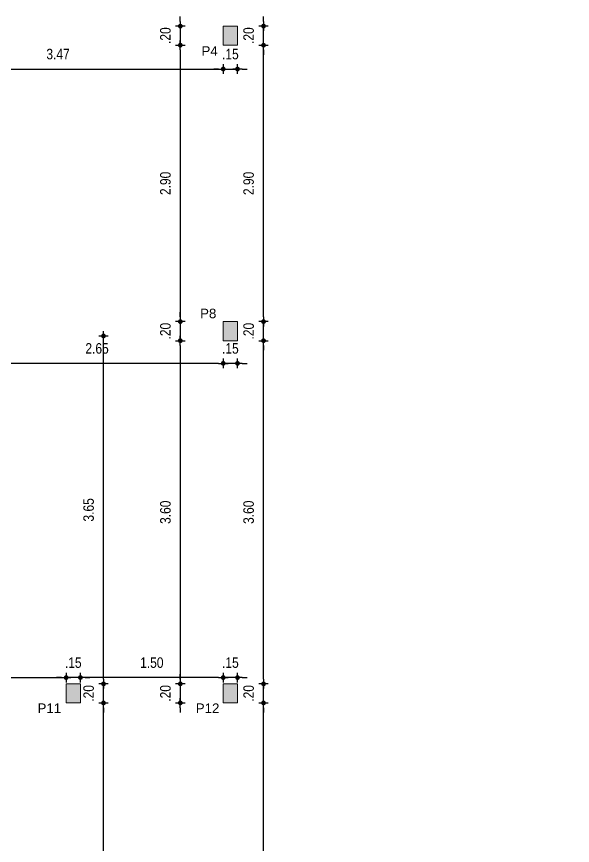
# Model space of a CAD drawing. Header units: millimetres. Extents: x 3212 to 6878, y 1640 to 3386.
# Drawn here: x 3334.17 to 3340.01, y 1710.31 to 1719 of the extents above; entities that cross this region are included whole.
import ezdxf

# ---------------------------------------------------------------- set-up
doc = ezdxf.new("R2010")
doc.units = ezdxf.units.MM
doc.header["$LTSCALE"] = 0.8
doc.layers.add('COTA', color=2, linetype='Continuous')
doc.layers.add('COTAS', color=53, linetype='Continuous', lineweight=9)
doc.layers.add('pilares', color=1, linetype='Continuous', lineweight=9)
doc.styles.add('CARIMBO_DADOS', font='arial.ttf', dxfattribs={"height": 0.1})
doc.styles.add('F2', font='ARIALN.TTF')
doc.dimstyles.new('ARQUITETURA', dxfattribs={"dimtxt": 0.11, "dimasz": 0.05, "dimexe": 0.1, "dimexo": 0, "dimgap": 0.1, "dimtad": 1, "dimzin": 5, "dimdsep": 46, "dimtxsty": 'F2', "dimblk": 'COTA', "dimcen": 0, "dimse1": 1, "dimse2": 1, "dimadec": 0, "dimazin": 0, "dimtfac": 2, "dimtix": 1, "dimtmove": 2, "dimatfit": 3, "dimldrblk": 'COTA', "dimfxl": 0, "dimtolj": 1, "dimtzin": 5, "dimarcsym": 0})

# ---------------------------------------------------------------- blocks, each defined once
blk = doc.blocks.new('COTA')
at = {"layer": 'COTA'}
for p, q in [((-1, 0), (1, 0)), ((0, 1), (0, -1))]:
    blk.add_line(p, q, dxfattribs=at)
at = {"layer": 'COTA', "const_width": 0.5}
blk.add_lwpolyline([(-0.25, 0, 1), (0.25, 0, 1)], format="xyb", close=True, dxfattribs=at)
blk = doc.blocks.new('*D765')
at = {"layer": 'COTAS', "color": 0, "lineweight": -2, "transparency": 16777216}
for p, q in [((3335.8916, 1718.9544), (3335.8916, 1719.0044)), ((3335.8916, 1718.9044), (3335.8916, 1718.7044)), ((3335.8916, 1718.6544), (3335.8916, 1718.6044))]:
    blk.add_line(p, q, dxfattribs=at)
at = {"layer": 'Defpoints', "color": 0, "transparency": 16777216}
for p in [(3336.4923, 1718.9044), (3335.8916, 1718.7044), (3336.4923, 1718.7044)]:
    blk.add_point(p, dxfattribs=at)
at = {"layer": 'COTAS', "color": 0, "lineweight": -2, "transparency": 16777216, "xscale": 0.05, "yscale": 0.05, "zscale": 0.05}
for p, rotation in [((3335.8916, 1718.9044), 270), ((3335.8916, 1718.7044), 90)]:
    blk.add_blockref('COTA', p, dxfattribs=dict(at, rotation=rotation))
at = {"layer": 'COTAS', "color": 0, "transparency": 16777216, "insert": (3335.7355, 1718.8044), "char_height": 0.11, "attachment_point": 5, "rotation": 90, "style": 'F2'}
blk.add_mtext('\\A1;.20', dxfattribs=at)
blk = doc.blocks.new('*D766')
at = {"layer": 'COTAS', "color": 0, "lineweight": -2, "transparency": 16777216}
blk.add_line((3335.8916, 1718.6544), (3335.8916, 1715.8544), dxfattribs=at)
at = {"layer": 'Defpoints', "color": 0, "transparency": 16777216}
for p in [(3336.4923, 1718.7044), (3335.8916, 1715.8044), (3336.3423, 1715.8044)]:
    blk.add_point(p, dxfattribs=at)
at = {"layer": 'COTAS', "color": 0, "lineweight": -2, "transparency": 16777216, "xscale": 0.05, "yscale": 0.05, "zscale": 0.05}
for p, rotation in [((3335.8916, 1718.7044), 90), ((3335.8916, 1715.8044), 270)]:
    blk.add_blockref('COTA', p, dxfattribs=dict(at, rotation=rotation))
at = {"layer": 'COTAS', "color": 0, "transparency": 16777216, "insert": (3335.7355, 1717.2544), "char_height": 0.11, "attachment_point": 5, "rotation": 90, "style": 'F2'}
blk.add_mtext('\\A1;2.90', dxfattribs=at)
blk = doc.blocks.new('*D767')
at = {"layer": 'COTAS', "color": 0, "lineweight": -2, "transparency": 16777216}
for p, q in [((3335.8916, 1715.8544), (3335.8916, 1715.9044)), ((3335.8916, 1715.8044), (3335.8916, 1715.6044)), ((3335.8916, 1715.5544), (3335.8916, 1715.5044))]:
    blk.add_line(p, q, dxfattribs=at)
at = {"layer": 'Defpoints', "color": 0, "transparency": 16777216}
for p in [(3336.3423, 1715.8044), (3335.8916, 1715.6044), (3336.3423, 1715.6044)]:
    blk.add_point(p, dxfattribs=at)
at = {"layer": 'COTAS', "color": 0, "lineweight": -2, "transparency": 16777216, "xscale": 0.05, "yscale": 0.05, "zscale": 0.05}
for p, rotation in [((3335.8916, 1715.8044), 270), ((3335.8916, 1715.6044), 90)]:
    blk.add_blockref('COTA', p, dxfattribs=dict(at, rotation=rotation))
at = {"layer": 'COTAS', "color": 0, "transparency": 16777216, "insert": (3335.7355, 1715.7044), "char_height": 0.11, "attachment_point": 5, "rotation": 90, "style": 'F2'}
blk.add_mtext('\\A1;.20', dxfattribs=at)
blk = doc.blocks.new('*D768')
at = {"layer": 'COTAS', "color": 0, "lineweight": -2, "transparency": 16777216}
blk.add_line((3335.8916, 1715.5544), (3335.8916, 1712.0544), dxfattribs=at)
at = {"layer": 'Defpoints', "color": 0, "transparency": 16777216}
for p in [(3336.3423, 1715.6044), (3335.8916, 1712.0044), (3336.3423, 1712.0044)]:
    blk.add_point(p, dxfattribs=at)
at = {"layer": 'COTAS', "color": 0, "lineweight": -2, "transparency": 16777216, "xscale": 0.05, "yscale": 0.05, "zscale": 0.05}
for p, rotation in [((3335.8916, 1715.6044), 90), ((3335.8916, 1712.0044), 270)]:
    blk.add_blockref('COTA', p, dxfattribs=dict(at, rotation=rotation))
at = {"layer": 'COTAS', "color": 0, "transparency": 16777216, "insert": (3335.7355, 1713.8044), "char_height": 0.11, "attachment_point": 5, "rotation": 90, "style": 'F2'}
blk.add_mtext('\\A1;3.60', dxfattribs=at)
blk = doc.blocks.new('*D769')
at = {"layer": 'COTAS', "color": 0, "lineweight": -2, "transparency": 16777216}
for p, q in [((3335.8916, 1712.0544), (3335.8916, 1712.1044)), ((3335.8916, 1712.0044), (3335.8916, 1711.8044)), ((3335.8916, 1711.7544), (3335.8916, 1711.7044))]:
    blk.add_line(p, q, dxfattribs=at)
at = {"layer": 'Defpoints', "color": 0, "transparency": 16777216}
for p in [(3336.3423, 1712.0044), (3335.8916, 1711.8044), (3336.3423, 1711.8044)]:
    blk.add_point(p, dxfattribs=at)
at = {"layer": 'COTAS', "color": 0, "lineweight": -2, "transparency": 16777216, "xscale": 0.05, "yscale": 0.05, "zscale": 0.05}
for p, rotation in [((3335.8916, 1712.0044), 270), ((3335.8916, 1711.8044), 90)]:
    blk.add_blockref('COTA', p, dxfattribs=dict(at, rotation=rotation))
at = {"layer": 'COTAS', "color": 0, "transparency": 16777216, "insert": (3335.7355, 1711.9044), "char_height": 0.11, "attachment_point": 5, "rotation": 90, "style": 'F2'}
blk.add_mtext('\\A1;.20', dxfattribs=at)
blk = doc.blocks.new('*D707')
at = {"layer": 'COTAS', "color": 0, "lineweight": -2, "transparency": 16777216}
blk.add_line((3332.9226, 1718.4543), (3336.2923, 1718.4543), dxfattribs=at)
at = {"layer": 'Defpoints', "color": 0, "transparency": 16777216}
for p in [(3332.8726, 1718.4543), (3336.3423, 1718.4543), (3336.3423, 1718.4543)]:
    blk.add_point(p, dxfattribs=at)
at = {"layer": 'COTAS', "color": 0, "lineweight": -2, "transparency": 16777216, "xscale": 0.05, "yscale": 0.05, "zscale": 0.05, "rotation": 180}
blk.add_blockref('COTA', (3332.8726, 1718.4543), dxfattribs=at)
at = {"layer": 'COTAS', "color": 0, "lineweight": -2, "transparency": 16777216, "xscale": 0.05, "yscale": 0.05, "zscale": 0.05}
blk.add_blockref('COTA', (3336.3423, 1718.4543), dxfattribs=at)
at = {"layer": 'COTAS', "color": 0, "transparency": 16777216, "insert": (3334.6075, 1718.6104), "char_height": 0.11, "attachment_point": 5, "style": 'F2'}
blk.add_mtext('\\A1;3.47', dxfattribs=at)
blk = doc.blocks.new('*D708')
at = {"layer": 'COTAS', "color": 0, "lineweight": -2, "transparency": 16777216}
for p, q in [((3336.2923, 1718.4543), (3336.2423, 1718.4543)), ((3336.3423, 1718.4543), (3336.4923, 1718.4543)), ((3336.5423, 1718.4543), (3336.5923, 1718.4543))]:
    blk.add_line(p, q, dxfattribs=at)
at = {"layer": 'Defpoints', "color": 0, "transparency": 16777216}
for p in [(3336.3423, 1718.4543), (3336.4923, 1718.4543), (3336.4923, 1718.4543)]:
    blk.add_point(p, dxfattribs=at)
at = {"layer": 'COTAS', "color": 0, "lineweight": -2, "transparency": 16777216, "xscale": 0.05, "yscale": 0.05, "zscale": 0.05}
blk.add_blockref('COTA', (3336.3423, 1718.4543), dxfattribs=at)
at = {"layer": 'COTAS', "color": 0, "lineweight": -2, "transparency": 16777216, "xscale": 0.05, "yscale": 0.05, "zscale": 0.05, "rotation": 180}
blk.add_blockref('COTA', (3336.4923, 1718.4543), dxfattribs=at)
at = {"layer": 'COTAS', "color": 0, "transparency": 16777216, "insert": (3336.4173, 1718.6104), "char_height": 0.11, "attachment_point": 5, "style": 'F2'}
blk.add_mtext('\\A1;.15', dxfattribs=at)
blk = doc.blocks.new('*D776')
at = {"layer": 'COTAS', "color": 0, "lineweight": -2, "transparency": 16777216}
blk.add_line((3336.2923, 1712.0702), (3334.8923, 1712.0702), dxfattribs=at)
at = {"layer": 'Defpoints', "color": 0, "transparency": 16777216}
for p in [(3334.8423, 1712.0702), (3334.8423, 1712.0044), (3336.3423, 1712.0044)]:
    blk.add_point(p, dxfattribs=at)
at = {"layer": 'COTAS', "color": 0, "lineweight": -2, "transparency": 16777216, "xscale": 0.05, "yscale": 0.05, "zscale": 0.05, "rotation": 180}
blk.add_blockref('COTA', (3334.8423, 1712.0702), dxfattribs=at)
at = {"layer": 'COTAS', "color": 0, "lineweight": -2, "transparency": 16777216, "xscale": 0.05, "yscale": 0.05, "zscale": 0.05}
blk.add_blockref('COTA', (3336.3423, 1712.0702), dxfattribs=at)
at = {"layer": 'COTAS', "color": 0, "transparency": 16777216, "insert": (3335.5923, 1712.2264), "char_height": 0.11, "attachment_point": 5, "style": 'F2'}
blk.add_mtext('\\A1;1.50', dxfattribs=at)
blk = doc.blocks.new('*D777')
at = {"layer": 'COTAS', "color": 0, "lineweight": -2, "transparency": 16777216}
for p, q in [((3334.6423, 1712.0702), (3334.5923, 1712.0702)), ((3334.8423, 1712.0702), (3334.6923, 1712.0702)), ((3334.8923, 1712.0702), (3334.9423, 1712.0702))]:
    blk.add_line(p, q, dxfattribs=at)
at = {"layer": 'Defpoints', "color": 0, "transparency": 16777216}
for p in [(3334.6923, 1712.0702), (3334.6923, 1712.0044), (3334.8423, 1712.0044)]:
    blk.add_point(p, dxfattribs=at)
at = {"layer": 'COTAS', "color": 0, "lineweight": -2, "transparency": 16777216, "xscale": 0.05, "yscale": 0.05, "zscale": 0.05}
blk.add_blockref('COTA', (3334.6923, 1712.0702), dxfattribs=at)
at = {"layer": 'COTAS', "color": 0, "lineweight": -2, "transparency": 16777216, "xscale": 0.05, "yscale": 0.05, "zscale": 0.05, "rotation": 180}
blk.add_blockref('COTA', (3334.8423, 1712.0702), dxfattribs=at)
at = {"layer": 'COTAS', "color": 0, "transparency": 16777216, "insert": (3334.7673, 1712.2264), "char_height": 0.11, "attachment_point": 5, "style": 'F2'}
blk.add_mtext('\\A1;.15', dxfattribs=at)
blk = doc.blocks.new('*D778')
at = {"layer": 'COTAS', "color": 0, "lineweight": -2, "transparency": 16777216}
for p, q in [((3336.2923, 1712.0702), (3336.2423, 1712.0702)), ((3336.4923, 1712.0702), (3336.3423, 1712.0702)), ((3336.5423, 1712.0702), (3336.5923, 1712.0702))]:
    blk.add_line(p, q, dxfattribs=at)
at = {"layer": 'Defpoints', "color": 0, "transparency": 16777216}
for p in [(3336.3423, 1712.0702), (3336.3423, 1712.0044), (3336.4923, 1712.0044)]:
    blk.add_point(p, dxfattribs=at)
at = {"layer": 'COTAS', "color": 0, "lineweight": -2, "transparency": 16777216, "xscale": 0.05, "yscale": 0.05, "zscale": 0.05}
blk.add_blockref('COTA', (3336.3423, 1712.0702), dxfattribs=at)
at = {"layer": 'COTAS', "color": 0, "lineweight": -2, "transparency": 16777216, "xscale": 0.05, "yscale": 0.05, "zscale": 0.05, "rotation": 180}
blk.add_blockref('COTA', (3336.4923, 1712.0702), dxfattribs=at)
at = {"layer": 'COTAS', "color": 0, "transparency": 16777216, "insert": (3336.4173, 1712.2264), "char_height": 0.11, "attachment_point": 5, "style": 'F2'}
blk.add_mtext('\\A1;.15', dxfattribs=at)
blk = doc.blocks.new('*D779')
at = {"layer": 'COTAS', "color": 0, "lineweight": -2, "transparency": 16777216}
for p, q in [((3336.2923, 1715.3666), (3336.2423, 1715.3666)), ((3336.4923, 1715.3666), (3336.3423, 1715.3666)), ((3336.5423, 1715.3666), (3336.5923, 1715.3666))]:
    blk.add_line(p, q, dxfattribs=at)
at = {"layer": 'Defpoints', "color": 0, "transparency": 16777216}
for p in [(3336.3423, 1715.8044), (3336.4923, 1715.8044), (3336.3423, 1715.3666)]:
    blk.add_point(p, dxfattribs=at)
at = {"layer": 'COTAS', "color": 0, "lineweight": -2, "transparency": 16777216, "xscale": 0.05, "yscale": 0.05, "zscale": 0.05}
blk.add_blockref('COTA', (3336.3423, 1715.3666), dxfattribs=at)
at = {"layer": 'COTAS', "color": 0, "lineweight": -2, "transparency": 16777216, "xscale": 0.05, "yscale": 0.05, "zscale": 0.05, "rotation": 180}
blk.add_blockref('COTA', (3336.4923, 1715.3666), dxfattribs=at)
at = {"layer": 'COTAS', "color": 0, "transparency": 16777216, "insert": (3336.4173, 1715.5227), "char_height": 0.11, "attachment_point": 5, "style": 'F2'}
blk.add_mtext('\\A1;.15', dxfattribs=at)
blk = doc.blocks.new('*D780')
at = {"layer": 'COTAS', "color": 0, "lineweight": -2, "transparency": 16777216}
blk.add_line((3336.2923, 1715.3666), (3333.7423, 1715.3666), dxfattribs=at)
at = {"layer": 'Defpoints', "color": 0, "transparency": 16777216}
for p in [(3336.3423, 1715.8044), (3333.6923, 1715.6544), (3333.6923, 1715.3666)]:
    blk.add_point(p, dxfattribs=at)
at = {"layer": 'COTAS', "color": 0, "lineweight": -2, "transparency": 16777216, "xscale": 0.05, "yscale": 0.05, "zscale": 0.05, "rotation": 180}
blk.add_blockref('COTA', (3333.6923, 1715.3666), dxfattribs=at)
at = {"layer": 'COTAS', "color": 0, "lineweight": -2, "transparency": 16777216, "xscale": 0.05, "yscale": 0.05, "zscale": 0.05}
blk.add_blockref('COTA', (3336.3423, 1715.3666), dxfattribs=at)
at = {"layer": 'COTAS', "color": 0, "transparency": 16777216, "insert": (3335.0173, 1715.5227), "char_height": 0.11, "attachment_point": 5, "style": 'F2'}
blk.add_mtext('\\A1;2.65', dxfattribs=at)
blk = doc.blocks.new('*D798')
at = {"layer": 'COTAS', "color": 0, "lineweight": -2, "transparency": 16777216}
blk.add_line((3336.7653, 1708.4044), (3336.7653, 1711.7544), dxfattribs=at)
at = {"layer": 'Defpoints', "color": 0, "transparency": 16777216}
for p in [(3336.4923, 1711.8044), (3336.7653, 1711.8044), (3336.4923, 1708.3544)]:
    blk.add_point(p, dxfattribs=at)
at = {"layer": 'COTAS', "color": 0, "lineweight": -2, "transparency": 16777216, "xscale": 0.05, "yscale": 0.05, "zscale": 0.05}
for p, rotation in [((3336.7653, 1711.8044), 90), ((3336.7653, 1708.3544), 270)]:
    blk.add_blockref('COTA', p, dxfattribs=dict(at, rotation=rotation))
at = {"layer": 'COTAS', "color": 0, "transparency": 16777216, "insert": (3336.6091, 1710.0794), "char_height": 0.11, "attachment_point": 5, "rotation": 90, "style": 'F2'}
blk.add_mtext('\\A1;3.45', dxfattribs=at)
blk = doc.blocks.new('*D799')
at = {"layer": 'COTAS', "color": 0, "lineweight": -2, "transparency": 16777216}
for p, q in [((3336.7653, 1712.0544), (3336.7653, 1712.1044)), ((3336.7653, 1711.8044), (3336.7653, 1712.0044)), ((3336.7653, 1711.7544), (3336.7653, 1711.7044))]:
    blk.add_line(p, q, dxfattribs=at)
at = {"layer": 'Defpoints', "color": 0, "transparency": 16777216}
for p in [(3336.4923, 1712.0044), (3336.7653, 1712.0044), (3336.4923, 1711.8044)]:
    blk.add_point(p, dxfattribs=at)
at = {"layer": 'COTAS', "color": 0, "lineweight": -2, "transparency": 16777216, "xscale": 0.05, "yscale": 0.05, "zscale": 0.05}
for p, rotation in [((3336.7653, 1712.0044), 270), ((3336.7653, 1711.8044), 90)]:
    blk.add_blockref('COTA', p, dxfattribs=dict(at, rotation=rotation))
at = {"layer": 'COTAS', "color": 0, "transparency": 16777216, "insert": (3336.6091, 1711.9044), "char_height": 0.11, "attachment_point": 5, "rotation": 90, "style": 'F2'}
blk.add_mtext('\\A1;.20', dxfattribs=at)
blk = doc.blocks.new('*D800')
at = {"layer": 'COTAS', "color": 0, "lineweight": -2, "transparency": 16777216}
blk.add_line((3336.7653, 1712.0544), (3336.7653, 1715.5544), dxfattribs=at)
at = {"layer": 'Defpoints', "color": 0, "transparency": 16777216}
for p in [(3336.4923, 1715.6044), (3336.7653, 1715.6044), (3336.4923, 1712.0044)]:
    blk.add_point(p, dxfattribs=at)
at = {"layer": 'COTAS', "color": 0, "lineweight": -2, "transparency": 16777216, "xscale": 0.05, "yscale": 0.05, "zscale": 0.05}
for p, rotation in [((3336.7653, 1715.6044), 90), ((3336.7653, 1712.0044), 270)]:
    blk.add_blockref('COTA', p, dxfattribs=dict(at, rotation=rotation))
at = {"layer": 'COTAS', "color": 0, "transparency": 16777216, "insert": (3336.6091, 1713.8044), "char_height": 0.11, "attachment_point": 5, "rotation": 90, "style": 'F2'}
blk.add_mtext('\\A1;3.60', dxfattribs=at)
blk = doc.blocks.new('*D801')
at = {"layer": 'COTAS', "color": 0, "lineweight": -2, "transparency": 16777216}
for p, q in [((3336.7653, 1715.8544), (3336.7653, 1715.9044)), ((3336.7653, 1715.6044), (3336.7653, 1715.8044)), ((3336.7653, 1715.5544), (3336.7653, 1715.5044))]:
    blk.add_line(p, q, dxfattribs=at)
at = {"layer": 'Defpoints', "color": 0, "transparency": 16777216}
for p in [(3336.4923, 1715.8044), (3336.7653, 1715.8044), (3336.4923, 1715.6044)]:
    blk.add_point(p, dxfattribs=at)
at = {"layer": 'COTAS', "color": 0, "lineweight": -2, "transparency": 16777216, "xscale": 0.05, "yscale": 0.05, "zscale": 0.05}
for p, rotation in [((3336.7653, 1715.8044), 270), ((3336.7653, 1715.6044), 90)]:
    blk.add_blockref('COTA', p, dxfattribs=dict(at, rotation=rotation))
at = {"layer": 'COTAS', "color": 0, "transparency": 16777216, "insert": (3336.6091, 1715.7044), "char_height": 0.11, "attachment_point": 5, "rotation": 90, "style": 'F2'}
blk.add_mtext('\\A1;.20', dxfattribs=at)
blk = doc.blocks.new('*D721')
at = {"layer": 'COTAS', "color": 0, "lineweight": -2, "transparency": 16777216}
blk.add_line((3336.7653, 1715.8544), (3336.7653, 1718.6544), dxfattribs=at)
at = {"layer": 'Defpoints', "color": 0, "transparency": 16777216}
for p in [(3336.4923, 1718.7044), (3336.7653, 1718.7044), (3336.4923, 1715.8044)]:
    blk.add_point(p, dxfattribs=at)
at = {"layer": 'COTAS', "color": 0, "lineweight": -2, "transparency": 16777216, "xscale": 0.05, "yscale": 0.05, "zscale": 0.05}
for p, rotation in [((3336.7653, 1718.7044), 90), ((3336.7653, 1715.8044), 270)]:
    blk.add_blockref('COTA', p, dxfattribs=dict(at, rotation=rotation))
at = {"layer": 'COTAS', "color": 0, "transparency": 16777216, "insert": (3336.6091, 1717.2544), "char_height": 0.11, "attachment_point": 5, "rotation": 90, "style": 'F2'}
blk.add_mtext('\\A1;2.90', dxfattribs=at)
blk = doc.blocks.new('*D722')
at = {"layer": 'COTAS', "color": 0, "lineweight": -2, "transparency": 16777216}
for p, q in [((3336.7653, 1718.9544), (3336.7653, 1719.0044)), ((3336.7653, 1718.7044), (3336.7653, 1718.9044)), ((3336.7653, 1718.6544), (3336.7653, 1718.6044))]:
    blk.add_line(p, q, dxfattribs=at)
at = {"layer": 'Defpoints', "color": 0, "transparency": 16777216}
for p in [(3336.4923, 1718.9044), (3336.7653, 1718.9044), (3336.4923, 1718.7044)]:
    blk.add_point(p, dxfattribs=at)
at = {"layer": 'COTAS', "color": 0, "lineweight": -2, "transparency": 16777216, "xscale": 0.05, "yscale": 0.05, "zscale": 0.05}
for p, rotation in [((3336.7653, 1718.9044), 270), ((3336.7653, 1718.7044), 90)]:
    blk.add_blockref('COTA', p, dxfattribs=dict(at, rotation=rotation))
at = {"layer": 'COTAS', "color": 0, "transparency": 16777216, "insert": (3336.6091, 1718.8044), "char_height": 0.11, "attachment_point": 5, "rotation": 90, "style": 'F2'}
blk.add_mtext('\\A1;.20', dxfattribs=at)
blk = doc.blocks.new('*D803')
at = {"layer": 'COTAS', "color": 0, "lineweight": -2, "transparency": 16777216}
blk.add_line((3332.3923, 1712.0701), (3334.6423, 1712.0701), dxfattribs=at)
at = {"layer": 'Defpoints', "color": 0, "transparency": 16777216}
for p in [(3334.6923, 1712.0702), (3334.6923, 1712.0701), (3332.3423, 1712.0044)]:
    blk.add_point(p, dxfattribs=at)
at = {"layer": 'COTAS', "color": 0, "lineweight": -2, "transparency": 16777216, "xscale": 0.05, "yscale": 0.05, "zscale": 0.05, "rotation": 180}
blk.add_blockref('COTA', (3332.3423, 1712.0701), dxfattribs=at)
at = {"layer": 'COTAS', "color": 0, "lineweight": -2, "transparency": 16777216, "xscale": 0.05, "yscale": 0.05, "zscale": 0.05}
blk.add_blockref('COTA', (3334.6923, 1712.0701), dxfattribs=at)
at = {"layer": 'COTAS', "color": 0, "transparency": 16777216, "insert": (3333.5173, 1712.2262), "char_height": 0.11, "attachment_point": 5, "style": 'F2'}
blk.add_mtext('\\A1;2.35', dxfattribs=at)
blk = doc.blocks.new('*D727')
at = {"layer": 'COTAS', "color": 0, "lineweight": -2, "transparency": 16777216}
blk.add_line((3335.085, 1708.4544), (3335.085, 1711.7544), dxfattribs=at)
at = {"layer": 'Defpoints', "color": 0, "transparency": 16777216}
for p in [(3335.0318, 1711.8044), (3335.085, 1711.8044), (3335.0318, 1708.4044)]:
    blk.add_point(p, dxfattribs=at)
at = {"layer": 'COTAS', "color": 0, "lineweight": -2, "transparency": 16777216, "xscale": 0.05, "yscale": 0.05, "zscale": 0.05}
for p, rotation in [((3335.085, 1711.8044), 90), ((3335.085, 1708.4044), 270)]:
    blk.add_blockref('COTA', p, dxfattribs=dict(at, rotation=rotation))
at = {"layer": 'COTAS', "color": 0, "transparency": 16777216, "insert": (3334.9288, 1710.1044), "char_height": 0.11, "attachment_point": 5, "rotation": 90, "style": 'F2'}
blk.add_mtext('\\A1;3.40', dxfattribs=at)
blk = doc.blocks.new('*D728')
at = {"layer": 'COTAS', "color": 0, "lineweight": -2, "transparency": 16777216}
for p, q in [((3335.085, 1712.0544), (3335.085, 1712.1044)), ((3335.085, 1711.8044), (3335.085, 1712.0044)), ((3335.085, 1711.7544), (3335.085, 1711.7044))]:
    blk.add_line(p, q, dxfattribs=at)
at = {"layer": 'Defpoints', "color": 0, "transparency": 16777216}
for p in [(3335.0318, 1712.0044), (3335.085, 1712.0044), (3335.0318, 1711.8044)]:
    blk.add_point(p, dxfattribs=at)
at = {"layer": 'COTAS', "color": 0, "lineweight": -2, "transparency": 16777216, "xscale": 0.05, "yscale": 0.05, "zscale": 0.05}
for p, rotation in [((3335.085, 1712.0044), 270), ((3335.085, 1711.8044), 90)]:
    blk.add_blockref('COTA', p, dxfattribs=dict(at, rotation=rotation))
at = {"layer": 'COTAS', "color": 0, "transparency": 16777216, "insert": (3334.9288, 1711.9044), "char_height": 0.11, "attachment_point": 5, "rotation": 90, "style": 'F2'}
blk.add_mtext('\\A1;.20', dxfattribs=at)
blk = doc.blocks.new('*D729')
at = {"layer": 'COTAS', "color": 0, "lineweight": -2, "transparency": 16777216}
blk.add_line((3335.085, 1712.0544), (3335.085, 1715.6044), dxfattribs=at)
at = {"layer": 'Defpoints', "color": 0, "transparency": 16777216}
for p in [(3335.085, 1715.6544), (3335.085, 1715.6544), (3335.0318, 1712.0044)]:
    blk.add_point(p, dxfattribs=at)
at = {"layer": 'COTAS', "color": 0, "lineweight": -2, "transparency": 16777216, "xscale": 0.05, "yscale": 0.05, "zscale": 0.05}
for p, rotation in [((3335.085, 1715.6544), 90), ((3335.085, 1712.0044), 270)]:
    blk.add_blockref('COTA', p, dxfattribs=dict(at, rotation=rotation))
at = {"layer": 'COTAS', "color": 0, "transparency": 16777216, "insert": (3334.9288, 1713.8294), "char_height": 0.11, "attachment_point": 5, "rotation": 90, "style": 'F2'}
blk.add_mtext('\\A1;3.65', dxfattribs=at)

msp = doc.modelspace()

# ---------------------------------------------------------------- hatches: boundary and pattern name
h = msp.add_hatch(color=256)
h.paths.add_polyline_path([(3328.9423, 1708.4044), (3328.7923, 1708.4044), (3328.7923, 1708.2044), (3328.9423, 1708.2044)])
h.paths.add_polyline_path([(3328.9423, 1712.0044), (3328.7923, 1712.0044), (3328.7923, 1711.8044), (3328.9423, 1711.8044)])
h.paths.add_polyline_path([(3328.9423, 1715.8044), (3328.7923, 1715.8044), (3328.7923, 1715.6044), (3328.9423, 1715.6044)])
h.paths.add_polyline_path([(3331.8423, 1715.8044), (3331.6423, 1715.8044), (3331.6423, 1715.6544), (3331.8423, 1715.6544)])
h.paths.add_polyline_path([(3333.6923, 1715.8044), (3333.4923, 1715.8044), (3333.4923, 1715.6544), (3333.6923, 1715.6544)])
h.paths.add_polyline_path([(3334.8423, 1712.0044), (3334.6923, 1712.0044), (3334.6923, 1711.8044), (3334.8423, 1711.8044)])
h.paths.add_polyline_path([(3336.4923, 1712.0044), (3336.3423, 1712.0044), (3336.3423, 1711.8044), (3336.4923, 1711.8044)])
h.paths.add_polyline_path([(3332.7913, 1703.2044), (3332.5913, 1703.2044), (3332.5913, 1703.0544), (3332.7913, 1703.0544)])
h.paths.add_polyline_path([(3332.8413, 1703.7038), (3332.6413, 1703.7038), (3332.6413, 1703.5538), (3332.8413, 1703.5538)])
h.paths.add_polyline_path([(3333.8723, 1703.7039), (3333.6723, 1703.7039), (3333.6723, 1703.5539), (3333.8723, 1703.5539)])
h.paths.add_polyline_path([(3329.9923, 1703.2044), (3329.7923, 1703.2044), (3329.7923, 1703.0544), (3329.9923, 1703.0544)])
h.paths.add_polyline_path([(3328.9423, 1704.2544), (3328.7923, 1704.2544), (3328.7923, 1704.0544), (3328.9423, 1704.0544)])
h.paths.add_polyline_path([(3334.8423, 1708.4044), (3334.6923, 1708.4044), (3334.6923, 1708.2044), (3334.8423, 1708.2044)])
h.paths.add_polyline_path([(3333.8723, 1708.3544), (3333.6723, 1708.3544), (3333.6723, 1708.2044), (3333.8723, 1708.2044)])
h.paths.add_polyline_path([(3336.4923, 1708.3544), (3336.3423, 1708.3544), (3336.3423, 1708.1544), (3336.4923, 1708.1544)])
h.paths.add_polyline_path([(3336.4923, 1718.9044), (3336.3423, 1718.9044), (3336.3423, 1718.7044), (3336.4923, 1718.7044)])
h.paths.add_polyline_path([(3332.8726, 1718.9044), (3332.6726, 1718.9044), (3332.6726, 1718.7544), (3332.8726, 1718.7544)])
h.paths.add_polyline_path([(3328.9423, 1718.9044), (3328.7923, 1718.9044), (3328.7923, 1718.7044), (3328.9423, 1718.7044)])
h = msp.add_hatch(color=256)
h.paths.add_polyline_path([(3336.4923, 1703.7547), (3336.3423, 1703.7547), (3336.3423, 1703.5547), (3336.4923, 1703.5547)])
h.paths.add_polyline_path([(3351.3618, 1703.7547), (3351.2118, 1703.7547), (3351.2118, 1703.5547), (3351.3618, 1703.5547)])
h.paths.add_polyline_path([(3351.3618, 1715.8044), (3351.2118, 1715.8044), (3351.2118, 1715.6044), (3351.3618, 1715.6044)])
h.paths.add_polyline_path([(3336.4923, 1715.8044), (3336.3423, 1715.8044), (3336.3423, 1715.6044), (3336.4923, 1715.6044)])

# ---------------------------------------------------------------- linework, layer by layer
at = {"layer": 'pilares'}
for points in [[(3336.3423, 1718.7044), (3336.4923, 1718.7044), (3336.4923, 1718.9044), (3336.3423, 1718.9044)], [(3336.3423, 1715.6044), (3336.4923, 1715.6044), (3336.4923, 1715.8044), (3336.3423, 1715.8044)], [(3334.6923, 1711.8044), (3334.8423, 1711.8044), (3334.8423, 1712.0044), (3334.6923, 1712.0044)], [(3336.3423, 1711.8044), (3336.4923, 1711.8044), (3336.4923, 1712.0044), (3336.3423, 1712.0044)]]:
    msp.add_lwpolyline(points, close=True, dxfattribs=at)

# ---------------------------------------------------------------- texts
at = {"color": 230, "char_height": 0.1, "attachment_point": 5, "style": 'CARIMBO_DADOS'}
for s, insert in [('P4', (3336.1993, 1718.6433)), ('P8', (3336.1845, 1715.8894)), ('P11', (3334.5161, 1711.749)), ('P12', (3336.1779, 1711.749))]:
    msp.add_mtext(s, dxfattribs=dict(at, insert=insert))

# ---------------------------------------------------------------- dimensions: what is measured, and where the dimension line sits
at = {"layer": 'COTAS'}
for base, p1, p2, picture, middle in [((3335.8916, 1718.7044), (3336.4923, 1718.9044), (3336.4923, 1718.7044), '*D765', (3335.7355, 1718.8044)), ((3336.7653, 1718.9044), (3336.4923, 1718.7044), (3336.4923, 1718.9044), '*D722', (3336.6091, 1718.8044)), ((3335.8916, 1715.8044), (3336.4923, 1718.7044), (3336.3423, 1715.8044), '*D766', (3335.7355, 1717.2544)), ((3336.7653, 1718.7044), (3336.4923, 1715.8044), (3336.4923, 1718.7044), '*D721', (3336.6091, 1717.2544)), ((3335.8916, 1715.6044), (3336.3423, 1715.8044), (3336.3423, 1715.6044), '*D767', (3335.7355, 1715.7044)), ((3336.7653, 1715.8044), (3336.4923, 1715.6044), (3336.4923, 1715.8044), '*D801', (3336.6091, 1715.7044)), ((3335.085, 1715.6544), (3335.0318, 1712.0044), (3335.085, 1715.6544), '*D729', (3334.9288, 1713.8294)), ((3335.8916, 1712.0044), (3336.3423, 1715.6044), (3336.3423, 1712.0044), '*D768', (3335.7355, 1713.8044)), ((3336.7653, 1715.6044), (3336.4923, 1712.0044), (3336.4923, 1715.6044), '*D800', (3336.6091, 1713.8044)), ((3335.085, 1712.0044), (3335.0318, 1711.8044), (3335.0318, 1712.0044), '*D728', (3334.9288, 1711.9044)), ((3335.8916, 1711.8044), (3336.3423, 1712.0044), (3336.3423, 1711.8044), '*D769', (3335.7355, 1711.9044)), ((3336.7653, 1712.0044), (3336.4923, 1711.8044), (3336.4923, 1712.0044), '*D799', (3336.6091, 1711.9044)), ((3335.085, 1711.8044), (3335.0318, 1708.4044), (3335.0318, 1711.8044), '*D727', (3334.9288, 1710.1044)), ((3336.7653, 1711.8044), (3336.4923, 1708.3544), (3336.4923, 1711.8044), '*D798', (3336.6091, 1710.0794))]:
    dim = msp.add_linear_dim(base=base, p1=p1, p2=p2, angle=90, dimstyle='ARQUITETURA', dxfattribs=at)
    dim.commit()
    dim.dimension.update_dxf_attribs({"geometry": picture, "text_midpoint": middle})
for base, p1, p2, picture, middle in [((3336.3423, 1718.4543), (3332.8726, 1718.4543), (3336.3423, 1718.4543), '*D707', (3334.6075, 1718.6104)), ((3336.4923, 1718.4543), (3336.3423, 1718.4543), (3336.4923, 1718.4543), '*D708', (3336.4173, 1718.6104)), ((3333.6923, 1715.3666), (3336.3423, 1715.8044), (3333.6923, 1715.6544), '*D780', (3335.0173, 1715.5227)), ((3336.3423, 1715.3666), (3336.4923, 1715.8044), (3336.3423, 1715.8044), '*D779', (3336.4173, 1715.5227)), ((3334.6923, 1712.0701), (3332.3423, 1712.0044), (3334.6923, 1712.0702), '*D803', (3333.5173, 1712.2262)), ((3334.6923, 1712.0702), (3334.8423, 1712.0044), (3334.6923, 1712.0044), '*D777', (3334.7673, 1712.2264)), ((3334.8423, 1712.0702), (3336.3423, 1712.0044), (3334.8423, 1712.0044), '*D776', (3335.5923, 1712.2264)), ((3336.3423, 1712.0702), (3336.4923, 1712.0044), (3336.3423, 1712.0044), '*D778', (3336.4173, 1712.2264))]:
    dim = msp.add_linear_dim(base=base, p1=p1, p2=p2, dimstyle='ARQUITETURA', dxfattribs=at)
    dim.commit()
    dim.dimension.update_dxf_attribs({"geometry": picture, "text_midpoint": middle})

doc.saveas('drawing.dxf')
